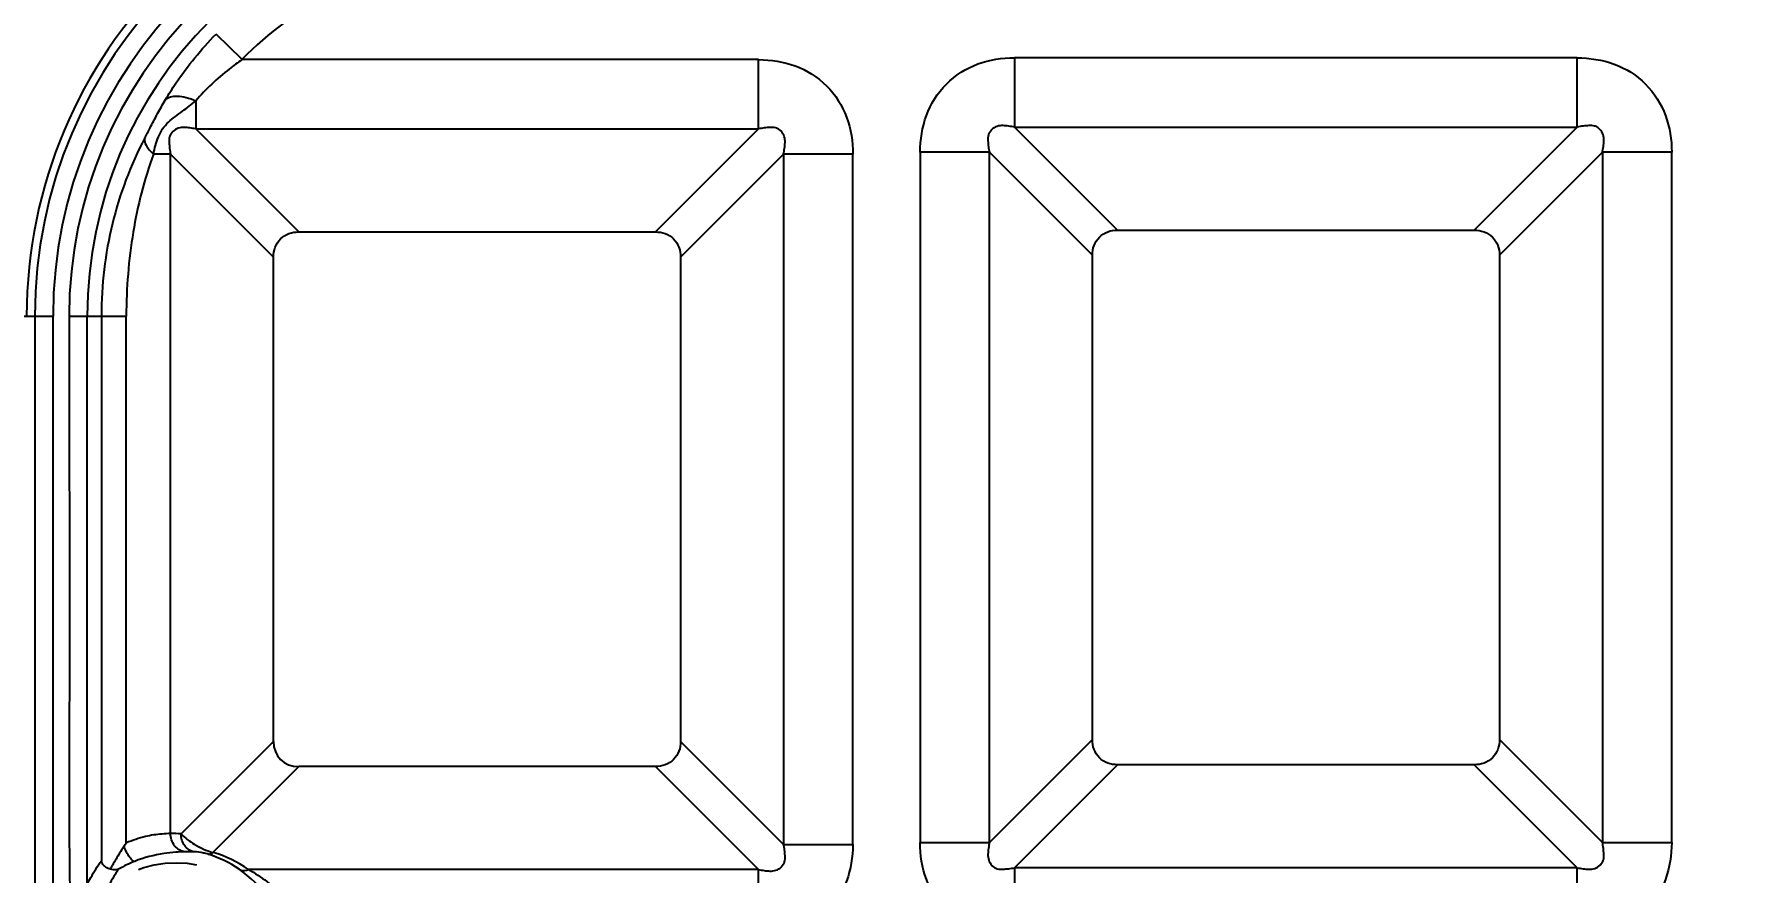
# Model space of a CAD drawing. Header units: millimetres. Extents: x -174 to 1895, y -261 to 458.
# Drawn here: x 81.98 to 129.06, y 211.67 to 234.82 of the extents above; entities that cross this region are included whole.
import ezdxf

# ---------------------------------------------------------------- set-up
doc = ezdxf.new("R2010")
doc.units = ezdxf.units.MM
doc.header["$LTSCALE"] = 16.335
doc.header["$PDMODE"] = 3
doc.header["$PDSIZE"] = 0.3125
doc.linetypes.add('HIDDEN', pattern=[0.2, 0.1, -0.1])
doc.layers.get('Defpoints').update_dxf_attribs({"linetype": 'CONTINUOUS'})
doc.layers.add('202', color=7, linetype='CONTINUOUS')
doc.layers.add('dim', color=82, linetype='CONTINUOUS', lineweight=9)
doc.styles.get("Standard").update_dxf_attribs({"font": 'txt', "width": 0.8})
doc.dimstyles.get("Standard").update_dxf_attribs({"dimtxt": 0.15625, "dimasz": 0.1875, "dimexe": 0.125, "dimexo": 0.0625, "dimtad": 0, "dimtih": 1, "dimtoh": 1, "dimdsep": 46, "dimtxsty": 'Standard', "dimcen": 0.09, "dimadec": 0, "dimazin": 0, "dimtp": 0.01, "dimtm": 0.01, "dimtfac": 1, "dimtofl": 0, "dimtmove": 0, "dimatfit": 3, "dimfxl": 0, "dimtolj": 1, "dimarcsym": 0})

# ---------------------------------------------------------------- blocks, each defined once
blk = doc.blocks.new('*D22')
at = {"layer": 'Defpoints', "color": 0}
for p in [(-19.125, 231.497), (10.707, 231.497), (158.267, 194.997)]:
    blk.add_point(p, dxfattribs=at)
at = {"layer": 'dim', "color": 6, "lineweight": -2}
blk.add_line((10.707, 231.497), (-19.125, 231.497), dxfattribs=at)
at = {"layer": 'dim', "color": 4, "insert": (-22.958, 231.497), "char_height": 2.5, "attachment_point": 5}
blk.add_mtext('\\A1;36.50', dxfattribs=at)
blk = doc.blocks.new('*D23')
at = {"layer": 'Defpoints', "color": 0}
for p in [(4.855, 230.497), (-19.125, 225.688), (158.267, 194.997)]:
    blk.add_point(p, dxfattribs=at)
at = {"layer": 'dim', "color": 6, "lineweight": -2}
for p, q in [((-11.125, 230.497), (-15.125, 225.688)), ((4.855, 230.497), (-11.125, 230.497)), ((-15.125, 225.688), (-19.125, 225.688))]:
    blk.add_line(p, q, dxfattribs=at)
at = {"layer": 'dim', "color": 4, "insert": (-22.958, 225.688), "char_height": 2.5, "attachment_point": 5}
blk.add_mtext('\\A1;35.50', dxfattribs=at)
blk = doc.blocks.new('*D24')
at = {"layer": 'Defpoints', "color": 0}
for p in [(-19.125, 235.462), (19.663, 235.462), (158.267, 194.997)]:
    blk.add_point(p, dxfattribs=at)
at = {"layer": 'dim', "color": 6, "lineweight": -2}
blk.add_line((19.663, 235.462), (-19.125, 235.462), dxfattribs=at)
at = {"layer": 'dim', "color": 4, "insert": (-22.958, 235.462), "char_height": 2.5, "attachment_point": 5}
blk.add_mtext('\\A1;40.47', dxfattribs=at)
blk = doc.blocks.new('*D25')
at = {"layer": 'Defpoints', "color": 0}
for p in [(-19.125, 242.497), (22.275, 242.497), (158.267, 194.997)]:
    blk.add_point(p, dxfattribs=at)
at = {"layer": 'dim', "color": 6, "lineweight": -2}
blk.add_line((22.275, 242.497), (-19.125, 242.497), dxfattribs=at)
at = {"layer": 'dim', "color": 4, "insert": (-22.958, 242.497), "char_height": 2.5, "attachment_point": 5}
blk.add_mtext('\\A1;47.50', dxfattribs=at)
blk = doc.blocks.new('*D26')
at = {"layer": 'Defpoints', "color": 0}
for p in [(-19.125, 249.532), (20.267, 249.532), (158.267, 194.997)]:
    blk.add_point(p, dxfattribs=at)
at = {"layer": 'dim', "color": 6, "lineweight": -2}
blk.add_line((20.267, 249.532), (-19.125, 249.532), dxfattribs=at)
at = {"layer": 'dim', "color": 4, "insert": (-23.125, 249.532), "char_height": 2.5, "attachment_point": 5}
blk.add_mtext('\\A1;54.54', dxfattribs=at)
blk = doc.blocks.new('*D28')
at = {"layer": 'Defpoints', "color": 0}
for p in [(-19.125, 254.497), (3.267, 254.497), (158.267, 194.997)]:
    blk.add_point(p, dxfattribs=at)
at = {"layer": 'dim', "color": 6, "lineweight": -2}
blk.add_line((3.267, 254.497), (-19.125, 254.497), dxfattribs=at)
at = {"layer": 'dim', "color": 4, "insert": (-22.958, 254.497), "char_height": 2.5, "attachment_point": 5}
blk.add_mtext('\\A1;59.50', dxfattribs=at)
blk = doc.blocks.new('*D29')
at = {"layer": 'Defpoints', "color": 0}
for p in [(-19.125, 267.497), (10.757, 267.497), (158.267, 194.997)]:
    blk.add_point(p, dxfattribs=at)
at = {"layer": 'dim', "color": 6, "lineweight": -2}
blk.add_line((10.757, 267.497), (-19.125, 267.497), dxfattribs=at)
at = {"layer": 'dim', "color": 4, "insert": (-22.958, 267.497), "char_height": 2.5, "attachment_point": 5}
blk.add_mtext('\\A1;72.50', dxfattribs=at)
blk = doc.blocks.new('*D30')
at = {"layer": 'Defpoints', "color": 0}
for p in [(20.267, 342.808), (20.267, 236.15), (158.267, 194.997)]:
    blk.add_point(p, dxfattribs=at)
at = {"layer": 'dim', "color": 6, "lineweight": -2}
blk.add_line((20.267, 236.15), (20.267, 342.808), dxfattribs=at)
at = {"layer": 'dim', "color": 4, "insert": (20.267, 347.141), "char_height": 2.5, "attachment_point": 5, "rotation": 90}
blk.add_mtext('\\A1;138.00', dxfattribs=at)
blk = doc.blocks.new('*D31')
at = {"layer": 'Defpoints', "color": 0}
for p in [(27.988, 342.808), (22.767, 244.697), (158.267, 194.997)]:
    blk.add_point(p, dxfattribs=at)
at = {"layer": 'dim', "color": 6, "lineweight": -2}
for p, q in [((27.988, 338.808), (27.988, 342.808)), ((22.767, 334.808), (27.988, 338.808)), ((22.767, 244.697), (22.767, 334.808))]:
    blk.add_line(p, q, dxfattribs=at)
at = {"layer": 'dim', "color": 4, "insert": (27.988, 347.308), "char_height": 2.5, "attachment_point": 5, "rotation": 90}
blk.add_mtext('\\A1;135.50', dxfattribs=at)
blk = doc.blocks.new('*D32')
at = {"layer": 'Defpoints', "color": 0}
for p in [(12.267, 342.808), (12.267, 237.547), (158.267, 194.997)]:
    blk.add_point(p, dxfattribs=at)
at = {"layer": 'dim', "color": 6, "lineweight": -2}
blk.add_line((12.267, 237.547), (12.267, 342.808), dxfattribs=at)
at = {"layer": 'dim', "color": 4, "insert": (12.267, 347.141), "char_height": 2.5, "attachment_point": 5, "rotation": 90}
blk.add_mtext('\\A1;146.00', dxfattribs=at)
blk = doc.blocks.new('*D33')
at = {"layer": 'Defpoints', "color": 0}
for p in [(3.267, 342.808), (3.267, 232.68), (158.267, 194.997)]:
    blk.add_point(p, dxfattribs=at)
at = {"layer": 'dim', "color": 6, "lineweight": -2}
blk.add_line((3.267, 232.68), (3.267, 342.808), dxfattribs=at)
at = {"layer": 'dim', "color": 4, "insert": (3.267, 347.141), "char_height": 2.5, "attachment_point": 5, "rotation": 90}
blk.add_mtext('\\A1;155.00', dxfattribs=at)

msp = doc.modelspace()

# ---------------------------------------------------------------- linework, layer by layer
at = {"layer": '202', "color": 7, "linetype": 'Continuous'}
for p, q in [((87.726, 234.121), (87.01, 234.823)), ((101.986, 234.121), (87.726, 234.121)), ((101.986, 232.206), (101.986, 234.121)), ((109.063, 234.171), (109.063, 232.257)), ((124.599, 234.171), (109.063, 234.171)), ((124.599, 232.257), (124.599, 234.171)), ((86.45, 232.982), (86.45, 232.206)), ((86.45, 232.206), (89.293, 229.363)), ((86.45, 232.206), (101.986, 232.206)), ((99.143, 229.363), (101.986, 232.206)), ((109.063, 232.257), (124.599, 232.257)), ((109.063, 232.257), (111.906, 229.414)), ((121.755, 229.414), (124.599, 232.257)), ((85.754, 231.51), (85.281, 231.51)), ((85.754, 212.753), (85.754, 231.51)), ((88.597, 228.667), (85.754, 231.51)), ((102.682, 231.51), (99.839, 228.667)), ((102.682, 231.51), (102.682, 212.457)), ((104.597, 231.51), (102.682, 231.51)), ((104.597, 212.457), (104.597, 231.51)), ((106.452, 231.56), (106.452, 212.507)), ((108.366, 231.56), (106.452, 231.56)), ((108.366, 212.507), (108.366, 231.56)), ((111.21, 228.717), (108.366, 231.56)), ((125.295, 231.56), (122.452, 228.717)), ((125.295, 231.56), (125.295, 212.507)), ((127.21, 231.56), (125.295, 231.56)), ((127.21, 212.507), (127.21, 231.56)), ((89.293, 229.363), (99.143, 229.363)), ((111.906, 229.414), (121.755, 229.414)), ((88.597, 215.3), (88.597, 228.667)), ((99.839, 228.667), (99.839, 215.3)), ((111.21, 215.35), (111.21, 228.717)), ((122.452, 228.717), (122.452, 215.35)), ((74.232, 227.039), (82.508, 227.039)), ((82.006, 227.039), (82.006, 209.954)), ((82.508, 209.954), (82.508, 227.039)), ((82.951, 227.039), (84.531, 227.039)), ((83.452, 211.36), (83.452, 227.039)), ((83.843, 227.039), (83.843, 212.003)), ((84.531, 212.496), (84.531, 227.039)), ((86.044, 212.747), (88.597, 215.3)), ((99.839, 215.3), (102.682, 212.457)), ((108.366, 212.507), (111.21, 215.35)), ((122.452, 215.35), (125.295, 212.507)), ((89.293, 214.604), (86.924, 212.235)), ((99.143, 214.604), (89.293, 214.604)), ((101.986, 211.761), (99.143, 214.604)), ((111.906, 214.654), (109.063, 211.811)), ((121.755, 214.654), (111.906, 214.654)), ((124.599, 211.811), (121.755, 214.654)), ((102.682, 212.457), (104.597, 212.457)), ((106.452, 212.507), (108.366, 212.507)), ((125.295, 212.507), (127.21, 212.507)), ((101.986, 211.761), (87.909, 211.761)), ((101.986, 209.846), (101.986, 211.761)), ((109.063, 211.811), (109.063, 209.896)), ((124.599, 211.811), (109.063, 211.811)), ((124.599, 209.896), (124.599, 211.811))]:
    msp.add_line(p, q, dxfattribs=at)
at = {"layer": '202', "color": 8, "linetype": 'HIDDEN'}
msp.add_circle((85.907, 208.949), 3, dxfattribs=at)
at = {"layer": '202', "color": 7, "linetype": 'Continuous'}
for centre, radius, start, end in [((94.952, 227.039), 21.569, 90, 180), ((94.952, 227.039), 21.067, 90, 180), ((94.952, 227.039), 20.721, 90, 180), ((94.952, 227.039), 20.219, 90, 180), ((94.952, 227.039), 19.992, 90, 180), ((94.952, 227.039), 13.173, 90, 180), ((94.952, 227.039), 12.946, 90, 180), ((94.952, 227.039), 12.444, 90, 180), ((94.952, 227.039), 12.001, 90, 180), ((94.952, 227.039), 11.5, 90, 180), ((94.952, 227.039), 10.118, 117.9621, 135.5759), ((85.819, 208.916), 3.838, 86.637, 90.9687), ((62.662, 223.932), 24.638, 330.4368, 330.678), ((102.666, 201.465), 21.244, 150.3625, 150.6825), ((86.045, 208.736), 3.495, 111.5365, 119.7009), ((86.254, 208.921), 3.333, 87.4131, 91.7522), ((85.915, 209.31), 3.006, 54.8639, 73.0496), ((85.91, 208.868), 3.517, 55.3521, 73.2331)]:
    msp.add_arc(centre, radius, start, end, dxfattribs=at)
msp.add_ellipse((89.525, 215.532), major_axis=(0.734, 0.734), ratio=0.774597, start_param=-3.800651, end_param=-2.482535, dxfattribs=at)
for points, knots in [([(85.605, 233.003), (85.699, 233.162), (86.111, 233.809), (86.602, 234.406), (87.01, 234.823)], [0, 0, 0, 0, 0.239777, 1, 1, 1, 1]), ([(87.726, 234.121), (87.607, 234.037), (87.148, 233.696), (86.726, 233.304), (86.45, 232.982)], [0, 0, 0, 0, 0.25609, 1, 1, 1, 1]), ([(101.986, 234.121), (102.33, 234.109), (103.026, 234.021), (103.926, 233.447), (104.493, 232.55), (104.596, 231.854), (104.597, 231.51)], [0, 0, 0, 0, 0.250434, 0.500123, 0.749962, 1, 1, 1, 1]), ([(106.452, 231.56), (106.464, 231.904), (106.552, 232.601), (107.126, 233.5), (108.023, 234.067), (108.719, 234.17), (109.063, 234.171)], [0, 0, 0, 0, 0.250434, 0.500122, 0.749962, 1, 1, 1, 1]), ([(124.599, 234.171), (124.942, 234.159), (125.639, 234.071), (126.538, 233.498), (127.105, 232.6), (127.208, 231.904), (127.21, 231.56)], [0, 0, 0, 0, 0.250434, 0.500122, 0.749962, 1, 1, 1, 1]), ([(85.605, 233.003), (85.679, 233.091), (85.911, 233.129), (86.193, 233.077), (86.364, 233.019), (86.45, 232.982)], [0, 0, 0, 0, 0.392227, 0.681211, 1, 1, 1, 1]), ([(85.039, 231.956), (85.088, 232.048), (85.209, 232.271), (85.389, 232.625), (85.533, 232.881), (85.605, 233.003)], [0, 0, 0, 0, 0.262767, 0.641118, 1, 1, 1, 1]), ([(85.281, 231.51), (85.296, 231.591), (85.338, 231.751), (85.413, 231.987), (85.527, 232.21), (85.689, 232.401), (85.884, 232.553), (86.145, 232.735), (86.329, 232.884), (86.45, 232.982)], [0, 0, 0, 0, 0.126311, 0.253763, 0.381345, 0.509414, 0.636223, 0.760275, 1, 1, 1, 1]), ([(86.45, 232.206), (86.396, 232.216), (86.29, 232.233), (86.129, 232.252), (85.961, 232.238), (85.834, 232.161), (85.761, 232.07), (85.721, 231.993), (85.708, 231.91), (85.716, 231.804), (85.724, 231.67), (85.744, 231.564), (85.754, 231.51)], [0, 0, 0, 0, 0.124305, 0.244952, 0.369546, 0.499935, 0.567809, 0.633767, 0.694958, 0.755003, 0.875932, 1, 1, 1, 1]), ([(102.682, 231.51), (102.692, 231.564), (102.709, 231.67), (102.728, 231.832), (102.714, 232), (102.636, 232.126), (102.546, 232.199), (102.469, 232.24), (102.386, 232.252), (102.28, 232.244), (102.146, 232.236), (102.04, 232.216), (101.986, 232.206)], [0, 0, 0, 0, 0.124305, 0.244951, 0.369546, 0.499935, 0.567809, 0.633767, 0.694958, 0.755003, 0.875932, 1, 1, 1, 1]), ([(109.063, 232.257), (109.009, 232.266), (108.902, 232.283), (108.741, 232.302), (108.573, 232.288), (108.447, 232.211), (108.373, 232.12), (108.333, 232.043), (108.321, 231.96), (108.328, 231.854), (108.337, 231.72), (108.357, 231.614), (108.366, 231.56)], [0, 0, 0, 0, 0.124305, 0.244951, 0.369546, 0.499935, 0.567809, 0.633767, 0.694958, 0.755003, 0.875932, 1, 1, 1, 1]), ([(125.295, 231.56), (125.304, 231.614), (125.322, 231.721), (125.34, 231.882), (125.327, 232.05), (125.249, 232.176), (125.158, 232.25), (125.081, 232.29), (124.999, 232.302), (124.892, 232.295), (124.758, 232.286), (124.652, 232.266), (124.599, 232.257)], [0, 0, 0, 0, 0.124305, 0.244951, 0.369546, 0.499935, 0.567809, 0.633767, 0.694958, 0.755003, 0.875932, 1, 1, 1, 1]), ([(85.039, 231.956), (84.647, 231.212), (84.045, 229.603), (83.843, 227.898), (83.843, 227.039)], [0, 0, 0, 0, 0.494665, 1, 1, 1, 1]), ([(85.038, 231.956), (85.019, 231.89), (85.086, 231.705), (85.204, 231.582), (85.281, 231.51)], [0, 0, 0, 0, 0.396898, 1, 1, 1, 1]), ([(85.281, 231.51), (85.026, 230.813), (84.653, 229.332), (84.531, 227.813), (84.531, 227.039)], [0, 0, 0, 0, 0.489623, 1, 1, 1, 1]), ([(88.597, 228.667), (88.597, 228.759), (88.626, 228.944), (88.777, 229.183), (89.017, 229.334), (89.202, 229.363), (89.293, 229.363)], [0, 0, 0, 0, 0.250253, 0.500163, 0.750069, 1, 1, 1, 1]), ([(99.143, 229.363), (99.234, 229.363), (99.42, 229.334), (99.659, 229.183), (99.81, 228.944), (99.839, 228.758), (99.839, 228.667)], [0, 0, 0, 0, 0.250253, 0.500163, 0.750069, 1, 1, 1, 1]), ([(111.21, 228.717), (111.21, 228.809), (111.239, 228.994), (111.39, 229.233), (111.629, 229.385), (111.814, 229.414), (111.906, 229.414)], [0, 0, 0, 0, 0.250253, 0.500163, 0.750069, 1, 1, 1, 1]), ([(121.755, 229.414), (121.847, 229.414), (122.032, 229.384), (122.272, 229.233), (122.423, 228.994), (122.452, 228.809), (122.452, 228.717)], [0, 0, 0, 0, 0.250253, 0.500163, 0.750069, 1, 1, 1, 1]), ([(82.951, 227.039), (82.954, 225.646), (82.959, 222.861), (82.957, 219.38), (82.959, 216.594), (82.954, 214.505), (82.954, 212.416), (82.968, 211.024), (82.996, 210.328)], [0, 0, 0, 0, 0.25, 0.5, 0.625001, 0.749997, 0.875, 1, 1, 1, 1]), ([(99.839, 215.3), (99.839, 215.208), (99.81, 215.023), (99.659, 214.784), (99.42, 214.633), (99.234, 214.604), (99.143, 214.604)], [0, 0, 0, 0, 0.250253, 0.500163, 0.750069, 1, 1, 1, 1]), ([(111.906, 214.654), (111.814, 214.654), (111.629, 214.683), (111.39, 214.834), (111.238, 215.073), (111.21, 215.259), (111.21, 215.35)], [0, 0, 0, 0, 0.250253, 0.500163, 0.750069, 1, 1, 1, 1]), ([(122.452, 215.35), (122.452, 215.259), (122.423, 215.073), (122.271, 214.834), (122.032, 214.683), (121.847, 214.654), (121.755, 214.654)], [0, 0, 0, 0, 0.250253, 0.500163, 0.750069, 1, 1, 1, 1]), ([(84.468, 212.403), (84.443, 212.367), (84.351, 212.225), (84.264, 212.079), (84.202, 211.97)], [0, 0, 0, 0, 0.254568, 1, 1, 1, 1]), ([(84.762, 211.987), (84.742, 211.984), (84.685, 212.021), (84.579, 212.153), (84.51, 212.296), (84.468, 212.403)], [0, 0, 0, 0, 0.118602, 0.339192, 1, 1, 1, 1]), ([(85.754, 212.753), (85.675, 212.754), (85.442, 212.74), (85.025, 212.682), (84.703, 212.566), (84.531, 212.496)], [0, 0, 0, 0, 0.188586, 0.556498, 1, 1, 1, 1]), ([(86.152, 212.252), (86.042, 212.264), (85.876, 212.367), (85.775, 212.575), (85.754, 212.694), (85.754, 212.753)], [0, 0, 0, 0, 0.480416, 0.745304, 1, 1, 1, 1]), ([(86.404, 212.251), (86.303, 212.269), (86.103, 212.405), (86.042, 212.632), (86.044, 212.747)], [0, 0, 0, 0, 0.473808, 1, 1, 1, 1]), ([(86.044, 212.747), (86.15, 212.634), (86.428, 212.429), (86.742, 212.28), (86.924, 212.235)], [0, 0, 0, 0, 0.450951, 1, 1, 1, 1]), ([(104.597, 212.457), (104.585, 212.113), (104.496, 211.417), (103.923, 210.517), (103.026, 209.95), (102.329, 209.847), (101.986, 209.846)], [0, 0, 0, 0, 0.250433, 0.500122, 0.749961, 1, 1, 1, 1]), ([(101.986, 211.761), (102.04, 211.751), (102.146, 211.734), (102.308, 211.715), (102.476, 211.729), (102.602, 211.806), (102.675, 211.897), (102.716, 211.974), (102.728, 212.057), (102.72, 212.163), (102.712, 212.297), (102.692, 212.403), (102.682, 212.457)], [0, 0, 0, 0, 0.124305, 0.244951, 0.369546, 0.499935, 0.567809, 0.633767, 0.694958, 0.755003, 0.875932, 1, 1, 1, 1]), ([(109.063, 209.896), (108.719, 209.908), (108.022, 209.997), (107.123, 210.57), (106.556, 211.467), (106.453, 212.164), (106.452, 212.507)], [0, 0, 0, 0, 0.250434, 0.500122, 0.749962, 1, 1, 1, 1]), ([(108.366, 212.507), (108.357, 212.453), (108.34, 212.347), (108.321, 212.185), (108.335, 212.017), (108.412, 211.891), (108.503, 211.818), (108.58, 211.778), (108.663, 211.765), (108.769, 211.773), (108.903, 211.781), (109.009, 211.801), (109.063, 211.811)], [0, 0, 0, 0, 0.124305, 0.244951, 0.369546, 0.499935, 0.567809, 0.633767, 0.694958, 0.755003, 0.875932, 1, 1, 1, 1]), ([(124.599, 211.811), (124.652, 211.801), (124.759, 211.784), (124.92, 211.765), (125.088, 211.779), (125.214, 211.857), (125.288, 211.947), (125.328, 212.024), (125.341, 212.107), (125.333, 212.213), (125.324, 212.347), (125.304, 212.453), (125.295, 212.507)], [0, 0, 0, 0, 0.124305, 0.244951, 0.369546, 0.499935, 0.567809, 0.633767, 0.694958, 0.755003, 0.875932, 1, 1, 1, 1]), ([(127.21, 212.507), (127.198, 212.163), (127.109, 211.467), (126.536, 210.567), (125.638, 210), (124.942, 209.897), (124.599, 209.896)], [0, 0, 0, 0, 0.250434, 0.500122, 0.749962, 1, 1, 1, 1]), ([(83.452, 211.36), (83.484, 211.42), (83.604, 211.64), (83.738, 211.853), (83.843, 212.003)], [0, 0, 0, 0, 0.269404, 1, 1, 1, 1]), ([(83.884, 211.905), (83.879, 211.913), (83.86, 211.943), (83.847, 211.977), (83.843, 212.003)], [0, 0, 0, 0, 0.263933, 1, 1, 1, 1]), ([(84.093, 211.776), (84.048, 211.784), (83.967, 211.814), (83.906, 211.874), (83.884, 211.905)], [0, 0, 0, 0, 0.54309, 1, 1, 1, 1]), ([(86.152, 212.252), (86.068, 212.248), (85.874, 212.241), (85.403, 212.191), (85.024, 212.09), (84.764, 211.988)], [0, 0, 0, 0, 0.178349, 0.410287, 1, 1, 1, 1]), ([(86.792, 212.186), (86.749, 212.198), (86.622, 212.23), (86.491, 212.246), (86.404, 212.251)], [0, 0, 0, 0, 0.339111, 1, 1, 1, 1]), ([(86.792, 212.186), (86.802, 212.184), (86.851, 212.184), (86.895, 212.211), (86.924, 212.235)], [0, 0, 0, 0, 0.212918, 1, 1, 1, 1]), ([(84.314, 211.772), (84.283, 211.724), (84.153, 211.518), (84.035, 211.304), (83.953, 211.136)], [0, 0, 0, 0, 0.233383, 1, 1, 1, 1]), ([(84.314, 211.772), (84.298, 211.765), (84.226, 211.741), (84.145, 211.752), (84.093, 211.776)], [0, 0, 0, 0, 0.233856, 1, 1, 1, 1]), ([(87.646, 211.769), (87.664, 211.759), (87.748, 211.727), (87.845, 211.737), (87.909, 211.761)], [0, 0, 0, 0, 0.232261, 1, 1, 1, 1]), ([(89.054, 209.726), (88.944, 210.176), (88.571, 210.959), (87.956, 211.554), (87.646, 211.769)], [0, 0, 0, 0, 0.551651, 1, 1, 1, 1]), ([(87.909, 211.761), (88.259, 211.563), (88.952, 211.041), (89.41, 210.278), (89.541, 209.846)], [0, 0, 0, 0, 0.470639, 1, 1, 1, 1])]:
    msp.add_open_spline(points, degree=3, knots=knots, dxfattribs=at)
msp.add_open_spline([(84.531, 212.496), (84.509, 212.465), (84.489, 212.434), (84.468, 212.403)], degree=3, dxfattribs=at)

# ---------------------------------------------------------------- dimensions: what is measured, and where the dimension line sits
at = {"layer": 'dim'}
for feature_location, offset, dtype, origin, picture, middle in [((3.267, 232.68), (0, 110.128), 1, (158.267, 194.997), '*D33', (3.267, 347.141)), ((12.267, 237.547), (0, 105.262), 1, (158.267, 194.997), '*D32', (12.267, 347.141)), ((20.267, 236.15), (0, 106.658), 1, (158.267, 194.997), '*D30', (20.267, 347.141)), ((22.767, 244.697), (5.22, 98.111), 1, (158.267, 194.997), '*D31', (27.988, 347.308)), ((10.757, 267.497), (-29.882, 0), 0, (158.267, 194.997), '*D29', (-22.958, 267.497)), ((3.267, 254.497), (-22.392, 0), 0, (158.267, 194.997), '*D28', (-22.958, 254.497)), ((20.267210496, 249.531731306), (-39.392036042, 0), 0, (158.267210496, 194.996731306), '*D26', (-23.124825546, 249.531731306)), ((22.275, 242.497), (-41.4, 0), 0, (158.267, 194.997), '*D25', (-22.958, 242.497)), ((19.663161121, 235.461731306), (-38.787986667, 0), 0, (158.267210496, 194.996731306), '*D24', (-22.95815888, 235.461731306)), ((10.707, 231.497), (-29.832, 0), 0, (158.267, 194.997), '*D22', (-22.958, 231.497)), ((4.855, 230.497), (-23.979, -4.809), 0, (158.267, 194.997), '*D23', (-22.958, 225.688))]:
    dim = msp.add_ordinate_dim(feature_location=feature_location, offset=offset, dtype=dtype, origin=origin, dimstyle='Standard', override={"dimtxt": 2.5, "dimasz": 2, "dimexe": 0, "dimexo": 0, "dimgap": 0, "dimtih": 0, "dimtoh": 0, "dimzin": 0, "dimcen": 0, "dimclrd": 6, "dimclre": 6, "dimclrt": 4, "dimtp": 0, "dimtm": 0, "dimtzin": 0}, dxfattribs=at)
    dim.commit()
    dim.dimension.update_dxf_attribs({"geometry": picture, "text_midpoint": middle})

doc.saveas('drawing.dxf')
